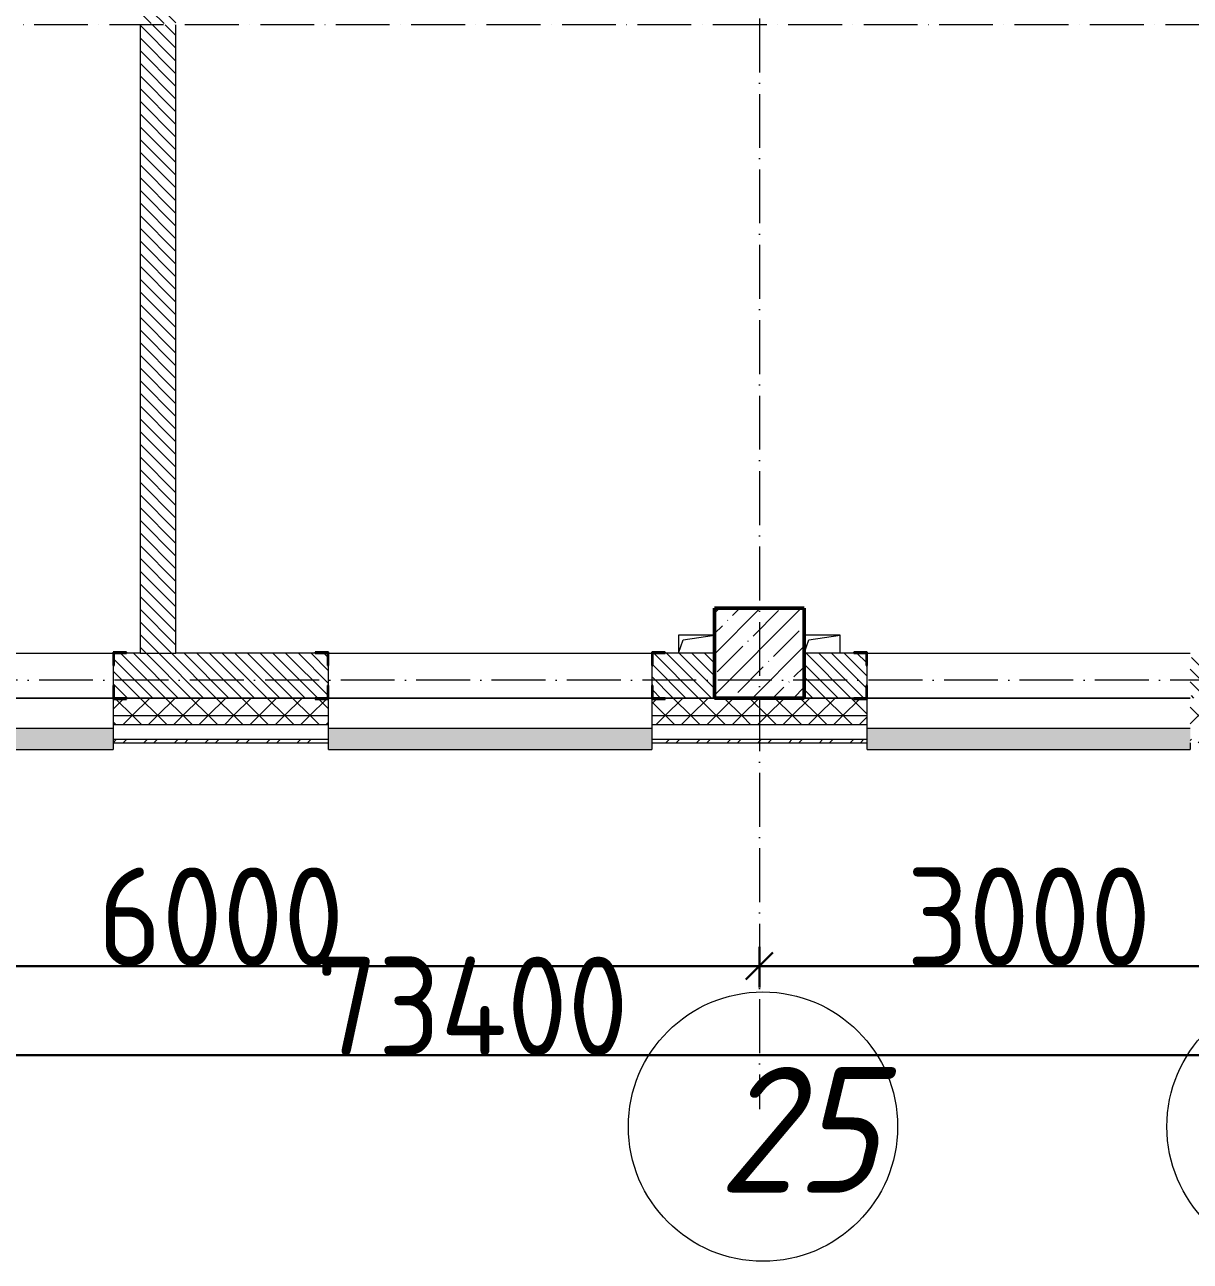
# Model space of a CAD drawing. Header units: millimetres. Extents: x -12989 to 629078, y -109036 to 555275.
# Drawn here: x 315628 to 322121, y -34819 to -27932 of the extents above; entities that cross this region are included whole.
import ezdxf

# ---------------------------------------------------------------- set-up
doc = ezdxf.new("R2010")
doc.units = ezdxf.units.MM
doc.linetypes.add('50_200_ШТРИХ_1Т_ш5_п1_п1_', pattern=[700, 500, -100, 0, -100])
for name, color, linetype, lineweight in [('4 -стяжа', 7, 'Continuous', 30), ('A-____-____-DIMS', 7, 'Continuous', 9), ('A-GENM-____-MCUT', 7, 'Continuous', 25), ('A-GENM-____-OTLN', 7, 'Continuous', 9), ('A-GENM-____-OTLN-1', 7, 'Continuous', 25), ('A-GLAZ-____-OTLN', 7, 'Continuous', 9), ('A-WALL-____-MCUT', 7, 'Continuous', 13), ('A-WALL-____-MCUT-1', 7, 'Continuous', 9), ('A-WALL-____-OTLN', 7, 'Continuous', 9), ('A-WALL-____-PATT-1', 7, 'Continuous', 9), ('A-WALL-FNSH-MCUT-1', 7, 'Continuous', 9), ('S-COLS-____-MCUT', 7, 'Continuous', 50), ('S-COLS-____-OTLN', 7, 'Continuous', 9), ('S-GRID-____-IDEN', 7, 'Continuous', 9), ('S-GRID-____-OTLN-1', 7, '50_200_ШТРИХ_1Т_ш5_п1_п1_', 9)]:
    doc.layers.add(name, color=color, linetype=linetype, lineweight=lineweight)
doc.layers.add('A-GLAZ-____-OTLN-1', color=7, linetype='Continuous', lineweight=9, true_color=0xc0c0c0)
doc.layers.get('4 -стяжа').off()
doc.styles.add('ISOCPEUR_I_9', font='isocpeui.ttf', dxfattribs={"width": 0.9, "height": 250})
doc.styles.add('СПДС', font='isocpeur.ttf', dxfattribs={"width": 0.9})
doc.dimstyles.new('ISO-2_5_0_9К_БОЛЬШОЙ_ОСИ', dxfattribs={"dimscale": 304.8, "dimtxt": 248.995294, "dimasz": 0.492126, "dimexe": 0.393701, "dimexo": 0, "dimgap": 0, "dimtad": 1, "dimdec": 0, "dimzin": 0, "dimdsep": 46, "dimtxsty": 'ISOCPEUR_I_9', "dimblk1": 'OBLIQUE', "dimblk2": 'OBLIQUE', "dimsah": 1, "dimcen": 0.09, "dimdle": 0.393701, "dimazin": 0, "dimtfac": 1, "dimtdec": 4, "dimtix": 1, "dimtmove": 0, "dimatfit": 3, "dimfxl": 1, "dimtvp": 1, "dimtolj": 1, "dimtzin": 0, "dimarcsym": 2})
pattern_1 = [(135, (283770.707, -86863.456), (-35.35534, -35.35534), [])]
pattern_2 = [(45, (283770.71, -86863.46), (-70.71068, 70.71068), []), (135, (283770.71, -86863.46), (-70.71068, -70.71068), [])]

# ---------------------------------------------------------------- blocks, each defined once
blk = doc.blocks.new('BSC_Колонна _Прямоугольная - 500х500-V14-АР1_План отверстий 3 этажа в осях 1-64_Ю-ЯЯ')
at = {"layer": 'S-COLS-____-OTLN'}
h = blk.add_hatch(dxfattribs=at)
h.set_pattern_fill('FP_21', color=256, style=0, pattern_type=2)
h.set_pattern_definition([(45, (-35950, -55431.04), (-114.04925, 114.04925), []), (45, (-35835.95, -55431.04), (-114.04925, 114.04925), [201.613, -40.323, 3.353, -36.97])])
h.paths.add_polyline_path([(-250, -250), (250, -250), (250, 250), (-250, 250), (-250, 177.9)], flags=0)
at = {"layer": 'S-COLS-____-MCUT'}
for p, q in [((250, 250), (-250, 250)), ((-250, 250), (-250, -250)), ((250, -250), (250, 250)), ((-250, -250), (250, -250))]:
    blk.add_line(p, q, dxfattribs=at)
blk = doc.blocks.new('Фахверк_СКБ_Уголок - 250_2700-27497298-АР1_План отверстий 3 этажа в осях 1-64_Ю-ЯЯ')
at = {"layer": 'A-GENM-____-MCUT'}
for p, q in [((200, 181), (125, 181)), ((125, 181), (125, 106)), ((131, 106), (131, 175)), ((131, 175), (200, 175)), ((200, 175), (200, 181)), ((125, 106), (131, 106)), ((131, -6), (125, -6)), ((125, -6), (125, -81)), ((131, -75), (131, -6)), ((125, -81), (200, -81)), ((200, -75), (131, -75)), ((200, -81), (200, -75))]:
    blk.add_line(p, q, dxfattribs=at)
blk = doc.blocks.new('AR_Отверстие прямоугольное _в плите_ - AR_Отверстие прямоугольное _в плите_-V178-АР1_План отверстий 3 этажа в осях 1-64_Ю-ЯЯ')
at = {"layer": 'A-GENM-____-OTLN'}
for p, q in [((100, 50), (-100, 50)), ((-100, -50), (-75, 25)), ((-75, 25), (100, 50)), ((100, -50), (100, 50))]:
    blk.add_line(p, q, dxfattribs=at)
blk = doc.blocks.new('AR_Отверстие прямоугольное _в плите_ - AR_Отверстие прямоугольное _в плите_-V185-АР1_План отверстий 3 этажа в осях 1-64_Ю-ЯЯ')
at = {"layer": 'A-GENM-____-OTLN'}
for p, q in [((100, 50), (-100, 50)), ((-100, 50), (-100, -50)), ((-100, -50), (-75, 25)), ((-75, 25), (100, 50))]:
    blk.add_line(p, q, dxfattribs=at)
blk = doc.blocks.new('Отлив_СКБ - Отлив витража_120_НВФ-31885687-АР1_План отверстий 3 этажа в осях 1-64_Ю-ЯЯ')
at = {"layer": 'A-GLAZ-____-OTLN-1'}
for points in [[(0, -2), (1800, -2), (1800, 0), (0, 0)], [(945, -120), (1800, -120), (1800, -2), (0, -2), (0, -120), (878.1, -120)]]:
    blk.add_hatch(color=256, dxfattribs=at).paths.add_polyline_path(points, flags=0)
at = {"layer": 'A-GLAZ-____-OTLN'}
for p, q in [((0, 0), (1800, 0)), ((1800, -2), (0, -2)), ((0, -120), (0, -83)), ((0, -120), (1800, -120)), ((1800, -83), (1800, -120))]:
    blk.add_line(p, q, dxfattribs=at)
blk = doc.blocks.new('Ось сетки - Круг_Ø6_00__ISO-2_5_0_9K_-25732049-АР1_План отверстий 3 этажа в осях 1-64_Ю-ЯЯ')
at = {"layer": 'S-GRID-____-IDEN'}
blk.add_circle((0, 0), 3, dxfattribs=at)
blk = doc.blocks.new('_Oblique')
at = {"color": 0, "linetype": 'ByBlock', "lineweight": -2}
blk.add_line((-0.5, -0.5), (0.5, 0.5), dxfattribs=at)
blk = doc.blocks.new('*D2966')
at = {"layer": 'A-____-____-DIMS', "color": 0, "lineweight": -2, "transparency": 16777216}
for p, q in [((313720.7, -33068.9), (313720.7, -33295)), ((319720.7, -33068.9), (319720.7, -33295)), ((313600.7, -33175), (319840.7, -33175))]:
    blk.add_line(p, q, dxfattribs=at)
at = {"layer": 'Defpoints', "color": 0, "transparency": 16777216}
for p in [(313720.7, -33068.9), (319720.7, -33068.9), (319720.7, -33175)]:
    blk.add_point(p, dxfattribs=at)
at = {"layer": 'A-____-____-DIMS', "color": 0, "lineweight": -2, "transparency": 16777216, "xscale": 150, "yscale": 150, "zscale": 150, "rotation": 180}
blk.add_blockref('_Oblique', (313720.7, -33175), dxfattribs=at)
at = {"layer": 'A-____-____-DIMS', "color": 0, "lineweight": -2, "transparency": 16777216, "xscale": 150, "yscale": 150, "zscale": 150}
blk.add_blockref('_Oblique', (319720.7, -33175), dxfattribs=at)
at = {"layer": 'A-____-____-DIMS', "color": 0, "transparency": 16777216, "insert": (316720.7, -32900.7), "char_height": 548.64, "attachment_point": 5, "style": 'СПДС'}
blk.add_mtext('\\A1;6000', dxfattribs=at)
blk = doc.blocks.new('*D2967')
at = {"layer": 'A-____-____-DIMS', "color": 0, "lineweight": -2, "transparency": 16777216}
for p, q in [((319720.7, -33068.9), (319720.7, -33295)), ((322720.7, -33068.9), (322720.7, -33295)), ((319600.7, -33175), (322840.7, -33175))]:
    blk.add_line(p, q, dxfattribs=at)
at = {"layer": 'Defpoints', "color": 0, "transparency": 16777216}
for p in [(319720.7, -33068.9), (322720.7, -33068.9), (322720.7, -33175)]:
    blk.add_point(p, dxfattribs=at)
at = {"layer": 'A-____-____-DIMS', "color": 0, "lineweight": -2, "transparency": 16777216, "xscale": 150, "yscale": 150, "zscale": 150, "rotation": 180}
blk.add_blockref('_Oblique', (319720.7, -33175), dxfattribs=at)
at = {"layer": 'A-____-____-DIMS', "color": 0, "lineweight": -2, "transparency": 16777216, "xscale": 150, "yscale": 150, "zscale": 150}
blk.add_blockref('_Oblique', (322720.7, -33175), dxfattribs=at)
at = {"layer": 'A-____-____-DIMS', "color": 0, "transparency": 16777216, "insert": (321220.7, -32900.7), "char_height": 548.64, "attachment_point": 5, "style": 'СПДС'}
blk.add_mtext('\\A1;3000', dxfattribs=at)
blk = doc.blocks.new('*D2979')
at = {"layer": 'A-____-____-DIMS', "color": 0, "lineweight": -2, "transparency": 16777216}
for p, q in [((281420.7, -33565.7), (281420.7, -33791.8)), ((354820.7, -33565.7), (354820.7, -33791.8)), ((281300.7, -33671.8), (354940.7, -33671.8))]:
    blk.add_line(p, q, dxfattribs=at)
at = {"layer": 'Defpoints', "color": 0, "transparency": 16777216}
for p in [(281420.7, -33565.7), (354820.7, -33565.7), (354820.7, -33671.8)]:
    blk.add_point(p, dxfattribs=at)
at = {"layer": 'A-____-____-DIMS', "color": 0, "lineweight": -2, "transparency": 16777216, "xscale": 150, "yscale": 150, "zscale": 150, "rotation": 180}
blk.add_blockref('_Oblique', (281420.7, -33671.8), dxfattribs=at)
at = {"layer": 'A-____-____-DIMS', "color": 0, "lineweight": -2, "transparency": 16777216, "xscale": 150, "yscale": 150, "zscale": 150}
blk.add_blockref('_Oblique', (354820.7, -33671.8), dxfattribs=at)
at = {"layer": 'A-____-____-DIMS', "color": 0, "transparency": 16777216, "insert": (318120.7, -33397.5), "char_height": 548.64, "attachment_point": 5, "style": 'СПДС'}
blk.add_mtext('\\A1;73400', dxfattribs=at)
blk = doc.blocks.new('3эт')
at = {"layer": 'S-GRID-____-OTLN-1', "color": 251, "ltscale": 0.6, "true_color": 0x636466}
for p, q in [((319720.7, 4029.4), (319720.7, -33971.9)), ((359250.7, -27932.4), (279101.9, -27932.4)), ((387845.1, -31582.4), (279101.9, -31582.4))]:
    blk.add_line(p, q, dxfattribs=at)
at = {"layer": 'S-GRID-____-IDEN', "xscale": 250, "yscale": 250, "zscale": 99.99999999999993, "rotation": 180}
for p in [(319740.6, -34069.4), (322740.6, -34069.4)]:
    blk.add_blockref('Ось сетки - Круг_Ø6_00__ISO-2_5_0_9K_-25732049-АР1_План отверстий 3 этажа в осях 1-64_Ю-ЯЯ', p, dxfattribs=at)
at = {"layer": 'S-GRID-____-IDEN', "insert": (319489.1, -33737), "char_height": 700, "width": 404.05, "attachment_point": 1, "style": 'ISOCPEUR_I_9'}
blk.add_mtext('25', dxfattribs=at)
at = {"layer": 'A-____-____-DIMS'}
for base, p1, p2, override, picture, middle in [((319720.7, -33175), (313720.7, -33068.9), (319720.7, -33068.9), {"dimtxt": 1.8, "dimpost": '<>', "dimtxsty": 'СПДС', "dimfxl": 6000}, '*D2966', (316720.7, -32900.7)), ((322720.7, -33175), (319720.7, -33068.9), (322720.7, -33068.9), {"dimtxt": 1.8, "dimpost": '<>', "dimtxsty": 'СПДС', "dimfxl": 3000}, '*D2967', (321220.7, -32900.7)), ((354820.7, -33671.8), (281420.7, -33565.7), (354820.7, -33565.7), {"dimtxt": 1.8, "dimpost": '<>', "dimtxsty": 'СПДС', "dimfxl": 73400}, '*D2979', (318120.7, -33397.5))]:
    dim = blk.add_linear_dim(base=base, p1=p1, p2=p2, dimstyle='ISO-2_5_0_9К_БОЛЬШОЙ_ОСИ', override=override, dxfattribs=at)
    dim.commit()
    dim.dimension.update_dxf_attribs({"geometry": picture, "text_midpoint": middle})

msp = doc.modelspace()

# ---------------------------------------------------------------- hatches: boundary and pattern name
at = {"layer": 'A-WALL-____-PATT-1'}
h = msp.add_hatch(dxfattribs=at)
h.set_pattern_fill('FP_9', color=256, style=0, pattern_type=2)
h.set_pattern_definition(pattern_1)
h.paths.add_polyline_path([(316470.7074, -31432.4142), (316470.7074, -27932.4142), (316401.7074, -27932.4142), (316401.7074, -27926.4142), (316470.7074, -27926.4142), (316470.7074, -23882.4142), (316270.7074, -23882.4142), (316270.7074, -27926.4142), (316339.7074, -27926.4142), (316339.7074, -27932.4142), (316270.7074, -27932.4142), (316270.7074, -31432.4142), (316454.7708, -31432.4142)], flags=0)
h = msp.add_hatch(dxfattribs=at)
h.set_pattern_fill('FP_9', color=256, style=0, pattern_type=2)
h.set_pattern_definition(pattern_1)
h.paths.add_polyline_path([(317314.7074, -31682.4142), (317314.7074, -31613.4142), (317320.7074, -31613.4142), (317320.7074, -31501.4142), (317314.7074, -31501.4142), (317314.7074, -31432.4142), (316126.7074, -31432.4142), (316126.7074, -31501.4142), (316120.7074, -31501.4142), (316120.7074, -31613.4142), (316126.7074, -31613.4142), (316126.7074, -31682.4142), (317245.7074, -31682.4142)], flags=0)
h.paths.add_polyline_path([(319126.7074, -31682.4142), (319470.7074, -31682.4142), (319470.7074, -31432.4142), (319126.7074, -31432.4142), (319126.7074, -31501.4142), (319120.7074, -31501.4142), (319120.7074, -31613.4142), (319126.7074, -31613.4142)], flags=0)
h.paths.add_polyline_path([(314245.7074, -31682.4142), (314314.7074, -31682.4142), (314314.7074, -31613.4142), (314320.7074, -31613.4142), (314320.7074, -31501.4142), (314314.7074, -31501.4142), (314314.7074, -31432.4142), (313970.7074, -31432.4142), (313970.7074, -31682.4142)], flags=0)
h = msp.add_hatch(dxfattribs=at)
h.set_pattern_fill('FP_9', color=256, style=0, pattern_type=2)
h.set_pattern_definition(pattern_1)
h.paths.add_polyline_path([(322470.7074, -31682.4142), (322470.7074, -31432.4142), (322126.7074, -31432.4142), (322126.7074, -31501.4142), (322120.7074, -31501.4142), (322120.7074, -31613.4142), (322126.7074, -31613.4142), (322126.7074, -31682.4142), (322195.7074, -31682.4142)], flags=0)
h.paths.add_polyline_path([(319989.6994, -31682.4142), (320314.7074, -31682.4142), (320314.7074, -31613.4142), (320320.7074, -31613.4142), (320320.7074, -31501.4142), (320314.7074, -31501.4142), (320314.7074, -31432.4142), (319970.7074, -31432.4142), (319970.7074, -31682.4142)], flags=0)
h = msp.add_hatch(dxfattribs=at)
h.set_pattern_fill('FP_4', color=256, style=0, pattern_type=2)
h.set_pattern_definition(pattern_2)
h.paths.add_polyline_path([(357990.1816, -31782.4142), (358070.7074, -31782.4142), (358070.7074, -31682.4142), (351720.7074, -31682.4142), (351720.7074, -31782.4142), (354455.253, -31782.4142)], flags=0)
h.paths.add_polyline_path([(347385.3958, -31782.4142), (347770.7074, -31782.4142), (347770.7074, -31688.4142), (347695.7074, -31688.4142), (347695.7074, -31682.4142), (346745.7074, -31682.4142), (346745.7074, -31688.4142), (346670.7074, -31688.4142), (346670.7074, -31782.4142), (347020.7074, -31782.4142)], flags=0)
h.paths.add_polyline_path([(349152.8601, -31782.4142), (350720.7074, -31782.4142), (350720.7074, -31682.4142), (348845.7074, -31682.4142), (348845.7074, -31688.4142), (348770.7074, -31688.4142), (348770.7074, -31782.4142)], flags=0)
h.paths.add_polyline_path([(343745.7074, -31782.4142), (344870.7074, -31782.4142), (344870.7074, -31688.4142), (344795.7074, -31688.4142), (344795.7074, -31682.4142), (343745.7074, -31682.4142), (343745.7074, -31688.4142), (343670.7074, -31688.4142), (343670.7074, -31782.4142), (343676.7074, -31782.4142)], flags=0)
h.paths.add_polyline_path([(341870.7074, -31782.4142), (341870.7074, -31688.4142), (341795.7074, -31688.4142), (341795.7074, -31682.4142), (340745.7074, -31682.4142), (340745.7074, -31688.4142), (340670.7074, -31688.4142), (340670.7074, -31782.4142), (341199.2708, -31782.4142)], flags=0)
h.paths.add_polyline_path([(337745.7074, -31782.4142), (338870.7074, -31782.4142), (338870.7074, -31688.4142), (338795.7074, -31688.4142), (338795.7074, -31682.4142), (337745.7074, -31682.4142), (337745.7074, -31688.4142), (337670.7074, -31688.4142), (337670.7074, -31782.4142)], flags=0)
h.paths.add_polyline_path([(335795.7074, -31782.4142), (335870.7074, -31782.4142), (335870.7074, -31688.4142), (335795.7074, -31688.4142), (335795.7074, -31682.4142), (334745.7074, -31682.4142), (334745.7074, -31688.4142), (334670.7074, -31688.4142), (334670.7074, -31782.4142), (335013.1458, -31782.4142)], flags=0)
h.paths.add_polyline_path([(332020.7074, -31782.4142), (332870.7074, -31782.4142), (332870.7074, -31688.4142), (332795.7074, -31688.4142), (332795.7074, -31682.4142), (331745.7074, -31682.4142), (331745.7074, -31688.4142), (331670.7074, -31688.4142), (331670.7074, -31782.4142), (331745.7074, -31782.4142)], flags=0)
h.paths.add_polyline_path([(329710.753, -31782.4142), (329870.7074, -31782.4142), (329870.7074, -31688.4142), (329795.7074, -31688.4142), (329795.7074, -31682.4142), (328195.7074, -31682.4142), (328195.7074, -31688.4142), (328120.7074, -31688.4142), (328120.7074, -31782.4142), (328827.0208, -31782.4142)], flags=0)
h.paths.add_polyline_path([(326175.8244, -31782.4142), (326320.7074, -31782.4142), (326320.7074, -31688.4142), (326245.7074, -31688.4142), (326245.7074, -31682.4142), (325195.7074, -31682.4142), (325195.7074, -31688.4142), (325120.7074, -31688.4142), (325120.7074, -31782.4142)], flags=0)
h.paths.add_polyline_path([(323320.7074, -31782.4142), (323320.7074, -31688.4142), (323245.7074, -31688.4142), (323245.7074, -31682.4142), (322195.7074, -31682.4142), (322195.7074, -31688.4142), (322120.7074, -31688.4142), (322120.7074, -31782.4142), (322640.8958, -31782.4142)], flags=0)
h.paths.add_polyline_path([(319989.6994, -31782.4142), (320320.7074, -31782.4142), (320320.7074, -31688.4142), (320245.7074, -31688.4142), (320245.7074, -31682.4142), (319195.7074, -31682.4142), (319195.7074, -31688.4142), (319120.7074, -31688.4142), (319120.7074, -31782.4142), (319547.8333, -31782.4142)], flags=0)
h.paths.add_polyline_path([(316195.7074, -31782.4142), (317320.7074, -31782.4142), (317320.7074, -31688.4142), (317245.7074, -31688.4142), (317245.7074, -31682.4142), (316195.7074, -31682.4142), (316195.7074, -31688.4142), (316120.7074, -31688.4142), (316120.7074, -31782.4142), (316126.7074, -31782.4142)], flags=0)
h.paths.add_polyline_path([(313120.7074, -31782.4142), (314320.7074, -31782.4142), (314320.7074, -31688.4142), (314245.7074, -31688.4142), (314245.7074, -31682.4142), (313195.7074, -31682.4142), (313195.7074, -31688.4142), (313120.7074, -31688.4142)], flags=0)
h.paths.add_polyline_path([(311320.7074, -31782.4142), (311320.7074, -31688.4142), (311245.7074, -31688.4142), (311245.7074, -31682.4142), (310195.7074, -31682.4142), (310195.7074, -31688.4142), (310120.7074, -31688.4142), (310120.7074, -31782.4142), (311152.378, -31782.4142)], flags=0)
h.paths.add_polyline_path([(307195.7074, -31782.4142), (308320.7074, -31782.4142), (308320.7074, -31688.4142), (308245.7074, -31688.4142), (308245.7074, -31682.4142), (307195.7074, -31682.4142), (307195.7074, -31688.4142), (307120.7074, -31688.4142), (307120.7074, -31782.4142), (307126.7074, -31782.4142)], flags=0)
h.paths.add_polyline_path([(305320.7074, -31782.4142), (305320.7074, -31688.4142), (305245.7074, -31688.4142), (305245.7074, -31682.4142), (304195.7074, -31682.4142), (304195.7074, -31688.4142), (304120.7074, -31688.4142), (304120.7074, -31782.4142), (305245.7074, -31782.4142)], flags=0)
h.paths.add_polyline_path([(301970.7074, -31782.4142), (302320.7074, -31782.4142), (302320.7074, -31688.4142), (302245.7074, -31688.4142), (302245.7074, -31682.4142), (301195.7074, -31682.4142), (301195.7074, -31688.4142), (301120.7074, -31688.4142), (301120.7074, -31782.4142), (301470.7074, -31782.4142)], flags=0)
h.paths.add_polyline_path([(300120.7074, -31782.4142), (300120.7074, -31688.4142), (300045.7074, -31688.4142), (300045.7074, -31682.4142), (290320.7074, -31682.4142), (290320.7074, -31782.4142), (299663.8601, -31782.4142)], flags=0)
h.paths.add_polyline_path([(289320.7074, -31782.4142), (289320.7074, -31682.4142), (281320.7074, -31682.4142), (281320.7074, -31782.4142), (287291.6101, -31782.4142)], flags=0)
h = msp.add_hatch(dxfattribs=at)
h.set_pattern_fill('FP_4', color=256, style=0, pattern_type=2)
h.set_pattern_definition(pattern_2)
h.paths.add_polyline_path([(358070.7074, -31832.4142), (358070.7074, -31782.4142), (351720.7074, -31782.4142), (351720.7074, -31832.4142), (357990.1816, -31832.4142)], flags=0)
h.paths.add_polyline_path([(350720.7074, -31832.4142), (350720.7074, -31782.4142), (348770.7074, -31782.4142), (348770.7074, -31832.4142), (349152.8601, -31832.4142)], flags=0)
h.paths.add_polyline_path([(344870.7074, -31832.4142), (344870.7074, -31782.4142), (343670.7074, -31782.4142), (343670.7074, -31832.4142), (343850.4673, -31832.4142)], flags=0)
h.paths.add_polyline_path([(347385.3958, -31832.4142), (347770.7074, -31832.4142), (347770.7074, -31782.4142), (346670.7074, -31782.4142), (346670.7074, -31832.4142)], flags=0)
h.paths.add_polyline_path([(341199.2708, -31832.4142), (341870.7074, -31832.4142), (341870.7074, -31782.4142), (340670.7074, -31782.4142), (340670.7074, -31832.4142)], flags=0)
h.paths.add_polyline_path([(338870.7074, -31832.4142), (338870.7074, -31782.4142), (337670.7074, -31782.4142), (337670.7074, -31832.4142), (338548.0744, -31832.4142)], flags=0)
h.paths.add_polyline_path([(335870.7074, -31832.4142), (335870.7074, -31782.4142), (334670.7074, -31782.4142), (334670.7074, -31832.4142), (335013.1458, -31832.4142)], flags=0)
h.paths.add_polyline_path([(332870.7074, -31832.4142), (332870.7074, -31782.4142), (331670.7074, -31782.4142), (331670.7074, -31832.4142), (332361.9494, -31832.4142)], flags=0)
h.paths.add_polyline_path([(329870.7074, -31832.4142), (329870.7074, -31782.4142), (328120.7074, -31782.4142), (328120.7074, -31832.4142), (329710.753, -31832.4142)], flags=0)
h.paths.add_polyline_path([(326320.7074, -31832.4142), (326320.7074, -31782.4142), (325120.7074, -31782.4142), (325120.7074, -31832.4142), (326175.8244, -31832.4142)], flags=0)
h.paths.add_polyline_path([(323320.7074, -31832.4142), (323320.7074, -31782.4142), (322120.7074, -31782.4142), (322120.7074, -31832.4142), (322640.8958, -31832.4142)], flags=0)
h.paths.add_polyline_path([(320320.7074, -31832.4142), (320320.7074, -31782.4142), (319120.7074, -31782.4142), (319120.7074, -31832.4142), (319989.6994, -31832.4142)], flags=0)
h.paths.add_polyline_path([(316120.7074, -31832.4142), (317320.7074, -31832.4142), (317320.7074, -31782.4142), (316120.7074, -31782.4142)], flags=0)
h.paths.add_polyline_path([(313803.5744, -31832.4142), (314320.7074, -31832.4142), (314320.7074, -31782.4142), (313120.7074, -31782.4142), (313120.7074, -31832.4142)], flags=0)
h.paths.add_polyline_path([(311152.378, -31832.4142), (311320.7074, -31832.4142), (311320.7074, -31782.4142), (310120.7074, -31782.4142), (310120.7074, -31832.4142), (310268.6458, -31832.4142)], flags=0)
h.paths.add_polyline_path([(308320.7074, -31832.4142), (308320.7074, -31782.4142), (307120.7074, -31782.4142), (307120.7074, -31832.4142), (307617.4494, -31832.4142)], flags=0)
h.paths.add_polyline_path([(304966.2529, -31832.4142), (305320.7074, -31832.4142), (305320.7074, -31782.4142), (304120.7074, -31782.4142), (304120.7074, -31832.4142)], flags=0)
h.paths.add_polyline_path([(302315.0565, -31832.4142), (302320.7074, -31832.4142), (302320.7074, -31782.4142), (301120.7074, -31782.4142), (301120.7074, -31832.4142), (301431.3244, -31832.4142)], flags=0)
h.paths.add_polyline_path([(299663.8601, -31832.4142), (300120.7074, -31832.4142), (300120.7074, -31782.4142), (290320.7074, -31782.4142), (290320.7074, -31832.4142), (297896.3958, -31832.4142)], flags=0)
h.paths.add_polyline_path([(289320.7074, -31832.4142), (289320.7074, -31782.4142), (281220.7074, -31782.4142), (281220.7074, -31832.4142), (287291.6101, -31832.4142)], flags=0)
h = msp.add_hatch(dxfattribs=at)
h.set_pattern_fill('FP_6', color=256, style=0, pattern_type=2)
h.set_pattern_definition([(45, (283770.71, -86863.46), (-85.53659, 85.53659), []), (45, (283827.73, -86863.46), (-85.53659, 85.53659), [])])
h.paths.add_polyline_path([(328827.0208, -31932.4142), (328985.7074, -31932.4142), (328985.7074, -31912.4142), (328120.7074, -31912.4142), (328120.7074, -31932.4142)], flags=0)
h.paths.add_polyline_path([(326320.7074, -31932.4142), (326320.7074, -31912.4142), (325120.7074, -31912.4142), (325120.7074, -31932.4142), (326175.8244, -31932.4142)], flags=0)
h.paths.add_polyline_path([(323320.7074, -31932.4142), (323320.7074, -31912.4142), (322120.7074, -31912.4142), (322120.7074, -31932.4142), (322640.8958, -31932.4142)], flags=0)
h.paths.add_polyline_path([(320320.7074, -31932.4142), (320320.7074, -31912.4142), (319120.7074, -31912.4142), (319120.7074, -31932.4142), (319989.6994, -31932.4142)], flags=0)
h.paths.add_polyline_path([(317320.7074, -31932.4142), (317320.7074, -31912.4142), (316120.7074, -31912.4142), (316120.7074, -31932.4142), (316454.7708, -31932.4142)], flags=0)
h.paths.add_polyline_path([(313803.5744, -31932.4142), (314320.7074, -31932.4142), (314320.7074, -31912.4142), (313120.7074, -31912.4142), (313120.7074, -31932.4142)], flags=0)
h.paths.add_polyline_path([(311152.378, -31932.4142), (311320.7074, -31932.4142), (311320.7074, -31912.4142), (310120.7074, -31912.4142), (310120.7074, -31932.4142), (310268.6458, -31932.4142)], flags=0)
h.paths.add_polyline_path([(307120.7074, -31932.4142), (308320.7074, -31932.4142), (308320.7074, -31912.4142), (307120.7074, -31912.4142)], flags=0)
h.paths.add_polyline_path([(304120.7074, -31932.4142), (305320.7074, -31932.4142), (305320.7074, -31912.4142), (304120.7074, -31912.4142)], flags=0)
h.paths.add_polyline_path([(301120.7074, -31932.4142), (302320.7074, -31932.4142), (302320.7074, -31912.4142), (301120.7074, -31912.4142)], flags=0)
h.paths.add_polyline_path([(300120.7074, -31932.4142), (300120.7074, -31912.4142), (290320.7074, -31912.4142), (290320.7074, -31932.4142), (299663.8601, -31932.4142)], flags=0)
h.paths.add_polyline_path([(289320.7074, -31932.4142), (289320.7074, -31912.4142), (281090.7074, -31912.4142), (281090.7074, -31932.4142), (287291.6101, -31932.4142)], flags=0)

# ---------------------------------------------------------------- linework, layer by layer
at = {"layer": 'A-WALL-____-MCUT'}
for p, q in [((316270.7074, -27932.4142), (316270.7074, -31432.4142)), ((316470.7074, -31432.4142), (316470.7074, -27932.4142)), ((316270.7074, -31432.4142), (316195.7074, -31432.4142)), ((317245.7074, -31432.4142), (316470.7074, -31432.4142)), ((319470.7074, -31432.4142), (319195.7074, -31432.4142)), ((320245.7074, -31432.4142), (319970.7074, -31432.4142)), ((316120.7074, -31501.4142), (316120.7074, -31613.4142)), ((317320.7074, -31613.4142), (317320.7074, -31501.4142)), ((319120.7074, -31501.4142), (319120.7074, -31613.4142)), ((320320.7074, -31613.4142), (320320.7074, -31501.4142)), ((316120.7074, -31688.4142), (316120.7074, -31912.4142)), ((317320.7074, -31912.4142), (317320.7074, -31688.4142)), ((319120.7074, -31688.4142), (319120.7074, -31912.4142)), ((320320.7074, -31912.4142), (320320.7074, -31688.4142)), ((316120.7074, -31912.4142), (317320.7074, -31912.4142)), ((319120.7074, -31912.4142), (320320.7074, -31912.4142))]:
    msp.add_line(p, q, dxfattribs=at)
at = {"layer": 'A-WALL-____-MCUT-1'}
for p, q in [((316270.7074, -31432.4142), (316470.7074, -31432.4142)), ((317245.7074, -31682.4142), (316195.7074, -31682.4142)), ((316195.7074, -31682.4142), (317245.7074, -31682.4142)), ((319470.7074, -31682.4142), (319195.7074, -31682.4142)), ((319195.7074, -31682.4142), (319470.7074, -31682.4142)), ((320245.7074, -31682.4142), (319970.7074, -31682.4142)), ((319970.7074, -31682.4142), (320245.7074, -31682.4142)), ((317320.7074, -31782.4142), (316120.7074, -31782.4142)), ((320320.7074, -31782.4142), (319120.7074, -31782.4142)), ((317320.7074, -31832.4142), (316120.7074, -31832.4142)), ((320320.7074, -31832.4142), (319120.7074, -31832.4142))]:
    msp.add_line(p, q, dxfattribs=at)
at = {"layer": 'A-WALL-____-OTLN'}
for p, q in [((314320.7074, -31432.4142), (316120.7074, -31432.4142)), ((317320.7074, -31432.4142), (319120.7074, -31432.4142)), ((320320.7074, -31432.4142), (322120.7074, -31432.4142)), ((314320.7074, -31682.4142), (316120.7074, -31682.4142)), ((316120.7074, -31682.4142), (314320.7074, -31682.4142)), ((317320.7074, -31682.4142), (319120.7074, -31682.4142)), ((319120.7074, -31682.4142), (317320.7074, -31682.4142)), ((320320.7074, -31682.4142), (322120.7074, -31682.4142)), ((322120.7074, -31682.4142), (320320.7074, -31682.4142))]:
    msp.add_line(p, q, dxfattribs=at)
at = {"layer": 'A-WALL-FNSH-MCUT-1'}
for p, q in [((316120.7074, -31912.4142), (316120.7074, -31932.4142)), ((316120.7074, -31932.4142), (317320.7074, -31932.4142)), ((317320.7074, -31932.4142), (317320.7074, -31912.4142)), ((319120.7074, -31912.4142), (319120.7074, -31932.4142)), ((319120.7074, -31932.4142), (320320.7074, -31932.4142)), ((320320.7074, -31932.4142), (320320.7074, -31912.4142))]:
    msp.add_line(p, q, dxfattribs=at)

# ---------------------------------------------------------------- block references
at = {"layer": '4 -стяжа'}
msp.add_blockref('3эт', (0, 0), dxfattribs=at)
at = {"layer": 'A-GENM-____-OTLN'}
for name, p in [('AR_Отверстие прямоугольное _в плите_ - AR_Отверстие прямоугольное _в плите_-V185-АР1_План отверстий 3 этажа в осях 1-64_Ю-ЯЯ', (319370.7074, -31382.4142)), ('AR_Отверстие прямоугольное _в плите_ - AR_Отверстие прямоугольное _в плите_-V178-АР1_План отверстий 3 этажа в осях 1-64_Ю-ЯЯ', (320070.7074, -31382.4142))]:
    msp.add_blockref(name, p, dxfattribs=at)
at = {"layer": 'A-GENM-____-OTLN-1'}
for p in [(315995.7074, -31607.4142), (318995.7074, -31607.4142)]:
    msp.add_blockref('Фахверк_СКБ_Уголок - 250_2700-27497298-АР1_План отверстий 3 этажа в осях 1-64_Ю-ЯЯ', p, dxfattribs=at)
at = {"layer": 'A-GENM-____-OTLN-1', "rotation": 180}
for p in [(317445.7074, -31507.4142), (320445.7074, -31507.4142)]:
    msp.add_blockref('Фахверк_СКБ_Уголок - 250_2700-27497298-АР1_План отверстий 3 этажа в осях 1-64_Ю-ЯЯ', p, dxfattribs=at)
at = {"layer": 'A-GLAZ-____-OTLN'}
for p in [(314320.7074, -31849.4142), (317320.7074, -31849.4142), (320320.7074, -31849.4142)]:
    msp.add_blockref('Отлив_СКБ - Отлив витража_120_НВФ-31885687-АР1_План отверстий 3 этажа в осях 1-64_Ю-ЯЯ', p, dxfattribs=at)
at = {"layer": 'S-COLS-____-OTLN'}
msp.add_blockref('BSC_Колонна _Прямоугольная - 500х500-V14-АР1_План отверстий 3 этажа в осях 1-64_Ю-ЯЯ', (319720.7074, -31432.4142), dxfattribs=at)

doc.saveas('drawing.dxf')
